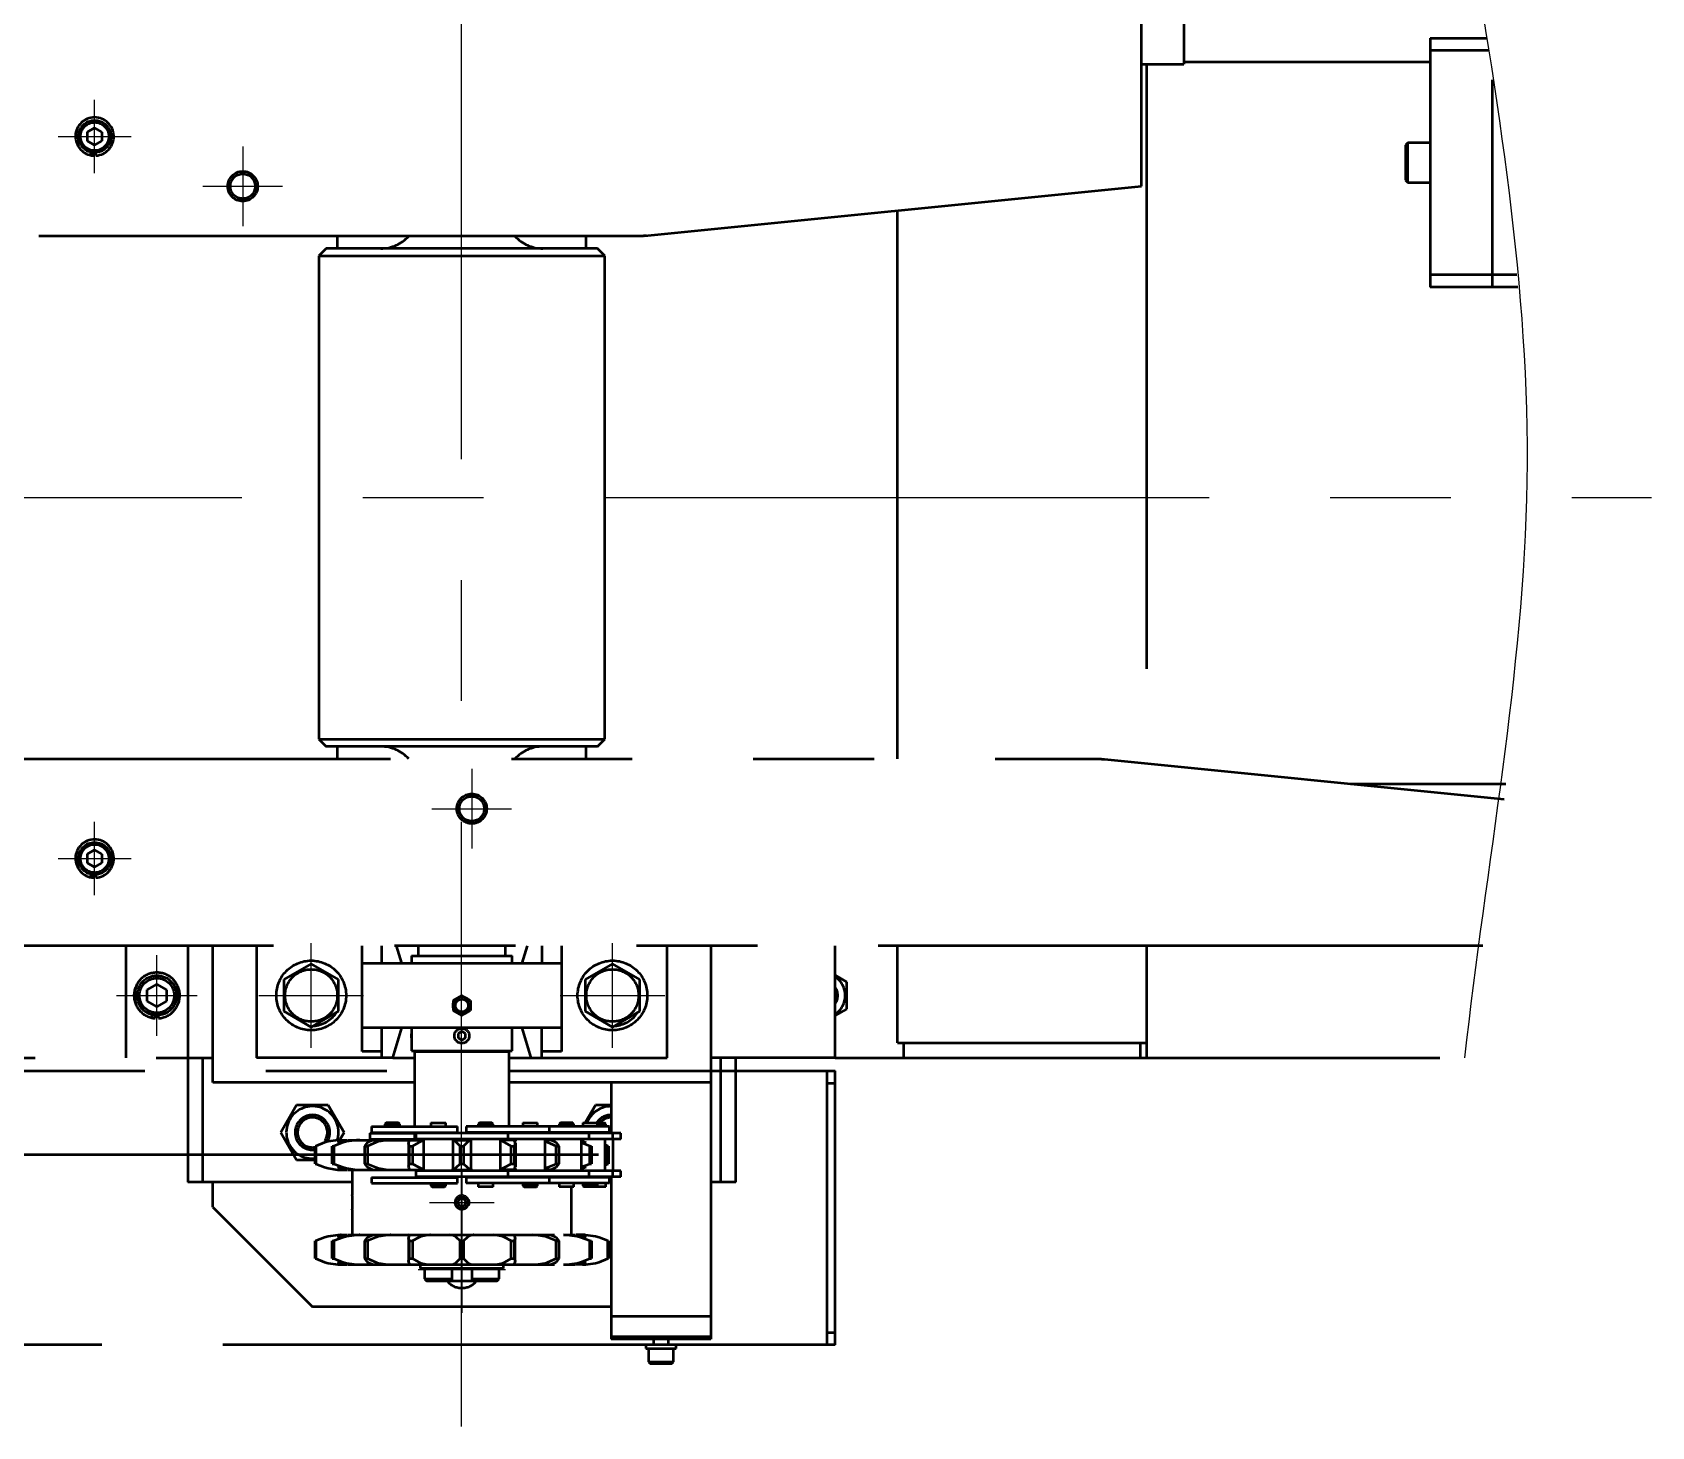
# Model space of a CAD drawing. Header units: millimetres. Extents: x -993 to 13147, y -7260 to 4342.
# Drawn here: x 5898 to 6548, y 2711 to 3271 of the extents above; entities that cross this region are included whole.
import ezdxf

# ---------------------------------------------------------------- set-up
doc = ezdxf.new("R2010")
doc.units = ezdxf.units.MM
doc.header["$LTSCALE"] = 7.649257
doc.linetypes.add('CENTER', pattern=[50.8, 31.75, -6.35, 6.35, -6.35])
doc.linetypes.add('PHANTOM', pattern=[63.5, 31.75, -6.35, 6.35, -6.35, 6.35, -6.35])
for name, color, linetype in [('NoLayerName_001', 7, 'Continuous'), ('NoLayerName_002', 7, 'Continuous'), ('NoLayerName_003', 7, 'Continuous')]:
    doc.layers.add(name, color=color, linetype=linetype)

# ---------------------------------------------------------------- blocks, each defined once
blk = doc.blocks.new('JZB_0737')
at = {"layer": 'NoLayerName_001', "color": 4, "linetype": 'CENTER', "lineweight": 25}
for p, q in [((2063.76, 0), (2063.76, 710)), ((1916.41, 503.46), (1916.41, 532.86)), ((1901.71, 518.16), (1931.11, 518.16)), ((1975.91, 514.16), (1975.91, 482.16)), ((1959.91, 498.16), (1991.91, 498.16)), ((2067.91, 264.16), (2067.91, 232.16)), ((2051.91, 248.16), (2083.91, 248.16)), ((1916.41, 213.46), (1916.41, 242.86)), ((1901.71, 228.16), (1931.11, 228.16)), ((1941.41, 156.96), (1941.41, 189.36)), ((2003.41, 152.16), (2003.41, 194.16)), ((2124.41, 152.16), (2124.41, 194.16)), ((1925.21, 173.16), (1957.61, 173.16)), ((1982.41, 173.16), (2024.41, 173.16)), ((2103.41, 173.16), (2145.41, 173.16)), ((2063.91, 80.66), (2063.91, 45.66)), ((2046.41, 63.16), (2081.41, 63.16))]:
    blk.add_line(p, q, dxfattribs=at)
at = {"layer": 'NoLayerName_001', "color": 3, "linetype": 'PHANTOM', "lineweight": 50}
for p, q in [((2336.91, 498.16), (2336.91, 573.16)), ((2353.91, 571.66), (2353.91, 547.16)), ((2452.91, 557.66), (2475.38, 557.66)), ((2452.91, 557.66), (2452.91, 457.66)), ((2336.91, 547.16), (2353.91, 547.16)), ((2338.91, 547.16), (2338.91, 266.36)), ((2353.91, 548.16), (2452.91, 548.16)), ((2476.15, 552.66), (2452.91, 552.66)), ((2477.91, 457.66), (2477.91, 540.87)), ((1916.41, 521.59), (1913.44, 519.88)), ((1919.38, 519.88), (1916.41, 521.59)), ((1913.44, 519.88), (1913.44, 516.45)), ((1913.44, 516.45), (1916.41, 514.73)), ((1916.41, 514.73), (1919.38, 516.45)), ((1919.38, 516.45), (1919.38, 519.88)), ((2443.91, 515.66), (2442.91, 514.66)), ((2442.91, 514.66), (2442.91, 500.66)), ((2443.91, 499.66), (2443.91, 515.66)), ((2452.91, 515.66), (2443.91, 515.66)), ((1914.92, 510.61), (1914.92, 511.83)), ((1915.89, 510.48), (1915.89, 511.68)), ((1916.92, 510.48), (1916.92, 511.68)), ((2137.22, 478.19), (2336.91, 498.16)), ((2442.91, 500.66), (2443.91, 499.66)), ((2443.91, 499.66), (2452.91, 499.66)), ((2238.91, 268.16), (2238.91, 488.36)), ((2136.91, 478.16), (820.91, 478.16)), ((2013.91, 473.16), (2013.91, 478.16)), ((2113.91, 473.16), (2113.91, 478.16)), ((2138.11, 478.28), (2136.91, 478.28)), ((2136.91, 478.16), (2136.91, 478.28)), ((2137.22, 478.19), (2137.22, 478.28)), ((2452.91, 462.66), (2487.62, 462.66)), ((2488.08, 457.66), (2452.91, 457.66)), ((820.91, 268.16), (2320.91, 268.16)), ((2013.91, 268.16), (2013.91, 273.16)), ((2113.91, 268.16), (2113.91, 273.16)), ((2320.91, 268.16), (2320.91, 268.04)), ((2320.91, 268.04), (2322.11, 268.04)), ((2322.11, 268.04), (2482.54, 252)), ((2420.91, 258.16), (2483.32, 258.16)), ((1916.41, 231.59), (1913.44, 229.88)), ((1913.44, 229.88), (1913.44, 226.45)), ((1919.38, 229.88), (1916.41, 231.59)), ((1919.38, 226.45), (1919.38, 229.88)), ((1913.44, 226.45), (1916.41, 224.73)), ((1914.92, 220.61), (1914.92, 221.83)), ((1915.89, 220.48), (1915.89, 221.68)), ((1916.41, 224.73), (1919.38, 226.45)), ((1916.92, 220.48), (1916.92, 221.68)), ((2474.05, 193.16), (625.91, 193.16)), ((1928.91, 193.16), (1928.91, 148.16)), ((1953.91, 193.16), (1953.91, 98.16)), ((1963.91, 138.16), (1963.91, 193.16)), ((2163.91, 193.16), (2163.91, 35.16)), ((2213.91, 148.16), (2213.91, 193.16)), ((2238.91, 154.16), (2238.91, 193.16)), ((2338.91, 193.16), (2338.91, 148.16)), ((2003.41, 185.86), (1992.41, 179.51)), ((2014.41, 179.51), (2003.41, 185.86)), ((2124.41, 185.86), (2113.41, 179.51)), ((2135.41, 179.51), (2124.41, 185.86)), ((1941.41, 177.74), (1937.44, 175.45)), ((1945.37, 175.45), (1941.41, 177.74)), ((1992.41, 179.51), (1992.41, 166.81)), ((2014.41, 166.81), (2014.41, 179.51)), ((2113.41, 179.51), (2113.41, 166.81)), ((2135.41, 166.81), (2135.41, 179.51)), ((2213.91, 181.25), (2218.41, 178.65)), ((2218.41, 178.65), (2218.41, 167.68)), ((1937.44, 175.45), (1937.44, 170.87)), ((1937.44, 170.87), (1941.41, 168.59)), ((1941.41, 168.59), (1945.37, 170.87)), ((1945.37, 170.87), (1945.37, 175.45)), ((1939.55, 164.15), (1939.55, 165.38)), ((1940.77, 163.98), (1940.77, 165.19)), ((1942.05, 163.98), (1942.05, 165.19)), ((1992.41, 166.81), (2003.41, 160.46)), ((2003.41, 160.46), (2014.41, 166.81)), ((2113.41, 166.81), (2124.41, 160.46)), ((2124.41, 160.46), (2135.41, 166.81)), ((2218.41, 167.68), (2213.91, 165.08)), ((2238.91, 154.16), (2338.91, 154.16)), ((2241.41, 148.16), (2241.41, 154.16)), ((2336.41, 154.16), (2336.41, 148.16)), ((1163.91, 148.16), (1963.91, 148.16)), ((1959.91, 98.16), (1959.91, 148.16)), ((2036.16, 148.16), (2044.91, 148.16)), ((2082.91, 148.16), (2091.66, 148.16)), ((2213.91, 148.16), (2163.91, 148.16)), ((2167.91, 98.16), (2167.91, 148.16)), ((2173.91, 98.16), (2173.91, 148.16)), ((2213.91, 148.16), (2466.85, 148.16)), ((2044.91, 138.16), (1963.91, 138.16)), ((2163.91, 138.16), (2082.91, 138.16)), ((2123.91, 138.16), (2123.91, 117.86)), ((1997.56, 129.16), (1991.2, 118.16)), ((2010.26, 129.16), (1997.56, 129.16)), ((2016.61, 118.16), (2010.26, 129.16)), ((2117.56, 129.16), (2113.57, 122.25)), ((2123.91, 129.16), (2117.56, 129.16)), ((1991.2, 118.16), (1997.56, 107.16)), ((2015.03, 115.43), (2016.61, 118.16)), ((1997.56, 107.16), (2004.97, 107.16)), ((2019.91, 98.16), (1953.91, 98.16)), ((1963.91, 88.16), (1963.91, 98.16)), ((2123.91, 98.16), (2123.26, 98.16)), ((2123.91, 100.36), (2123.91, 35.16)), ((2173.91, 98.16), (2163.91, 98.16)), ((2062.17, 90.06), (2063.04, 91.56)), ((2063.04, 91.56), (2064.77, 91.56)), ((2064.77, 91.56), (2065.64, 90.06)), ((1963.91, 88.16), (2003.91, 48.16)), ((2063.04, 88.56), (2062.17, 90.06)), ((2064.77, 88.56), (2063.04, 88.56)), ((2065.64, 90.06), (2064.77, 88.56)), ((2047.16, 65.06), (2047.16, 63.56)), ((2080.66, 63.56), (2080.66, 65.06)), ((2080.66, 63.56), (2047.16, 63.56)), ((2123.91, 48.16), (2003.91, 48.16)), ((2163.91, 44.16), (2123.91, 44.16)), ((2123.91, 36.16), (2163.91, 36.16)), ((2163.91, 35.16), (2123.91, 35.16)), ((2150.01, 32.86), (2137.81, 32.86)), ((2137.81, 32.86), (2137.81, 31.36)), ((2140.91, 35.16), (2140.91, 32.86)), ((2146.91, 32.86), (2146.91, 35.16)), ((2150.01, 31.36), (2150.01, 32.86)), ((2137.81, 31.36), (2150.01, 31.36)), ((2138.91, 31.36), (2138.91, 25.96)), ((2148.91, 25.96), (2148.91, 31.36)), ((2138.91, 25.96), (2148.91, 25.96)), ((2138.91, 25.96), (2139.51, 25.36)), ((2139.51, 25.36), (2148.31, 25.36)), ((2148.31, 25.36), (2148.91, 25.96))]:
    blk.add_line(p, q, dxfattribs=at)
at = {"layer": 'NoLayerName_001', "color": 4, "linetype": 'CENTER', "lineweight": 50}
blk.add_line((2118.76, 109.11), (1009.05, 109.11), dxfattribs=at)
at = {"layer": 'NoLayerName_001', "color": 3, "linetype": 'PHANTOM', "lineweight": 50}
for centre, radius in [((1916.41, 518.16), 6.5), ((1916.41, 518.16), 5.7), ((1975.91, 498.16), 6), ((2067.91, 248.16), 6), ((1916.41, 228.16), 6.5), ((1916.41, 228.16), 5.7), ((2003.41, 173.16), 14), ((2003.41, 173.16), 10.5), ((2124.41, 173.16), 14), ((2124.41, 173.16), 10.5), ((1941.41, 173.16), 8), ((1941.41, 173.16), 7), ((2063.91, 90.06), 2.46)]:
    blk.add_circle(centre, radius, dxfattribs=at)
for centre, radius, start, end in [((1916.41, 518.16), 7.7, 273.8146, 266.1854), ((1916.41, 228.16), 7.7, 273.8146, 266.1854), ((1941.41, 173.16), 9.2, 273.9911, 266.0089), ((2208.91, 173.16), 9, 303.74899, 56.25101), ((2208.91, 173.16), 6, 326.44269, 33.55731), ((2003.41, 173.16), 12.25, 274.19672, 324.46575), ((2124.41, 173.16), 12.25, 274.19672, 324.46575), ((2003.91, 118.16), 10.5, 341.8214, 275.80161), ((2123.91, 118.16), 10.5, 90, 158.78278), ((2063.91, 90.06), 3, 177.25303, 189.35648), ((2063.91, 90.06), 3, 338.68434, 19.30259), ((2063.91, 63.16), 7.5, 219.79182, 320.20818)]:
    blk.add_arc(centre, radius, start, end, dxfattribs=at)
at = {"layer": 'NoLayerName_001', "color": 3, "linetype": 'Continuous', "lineweight": 25, "start_tangent": (0.107333, 0.994223), "end_tangent": (0.107333, 0.994223)}
blk.add_spline([(2466.85, 148.16), (2491.85, 379.74), (2466.85, 611.31), (2441.85, 842.89), (2466.85, 1074.46)], degree=3, dxfattribs=at)
at = {"layer": 'NoLayerName_002', "color": 3, "linetype": 'PHANTOM', "lineweight": 50}
for p, q in [((2009.41, 473.16), (2006.41, 470.16)), ((2006.41, 470.16), (2006.41, 276.16)), ((2006.41, 470.16), (2121.41, 470.16)), ((2118.41, 473.16), (2009.41, 473.16)), ((2121.41, 470.16), (2118.41, 473.16)), ((2121.41, 276.16), (2121.41, 470.16)), ((2006.41, 276.16), (2121.41, 276.16)), ((2006.41, 276.16), (2009.41, 273.16)), ((2118.41, 273.16), (2121.41, 276.16)), ((2118.41, 273.16), (2009.41, 273.16)), ((2046.41, 193.16), (2046.41, 189.06)), ((2081.41, 189.06), (2081.41, 193.16)), ((2045.41, 150.96), (2044.91, 150.46)), ((2082.91, 150.46), (2044.91, 150.46)), ((2044.91, 150.46), (2044.91, 120.51)), ((2082.91, 150.46), (2082.41, 150.96)), ((2082.91, 120.51), (2082.91, 150.46)), ((139.41, 142.86), (2210.71, 142.86)), ((2210.71, 142.86), (2213.91, 142.86)), ((2210.71, 32.86), (2210.71, 142.86)), ((2210.71, 32.86), (2210.71, 142.86)), ((2213.91, 137.86), (2210.71, 137.86)), ((2213.91, 32.86), (2213.91, 142.86)), ((2044.91, 118.11), (2044.91, 115.56)), ((2082.91, 117.86), (2082.91, 118.11)), ((2044.91, 115.56), (2045.38, 115.56)), ((2044.91, 115.56), (2045.41, 115.06)), ((2082.41, 115.06), (2082.81, 115.46)), ((2048.91, 63.31), (2048.91, 59.36)), ((2059.91, 63.31), (2048.91, 63.31)), ((2048.91, 59.36), (2059.91, 59.36)), ((2048.91, 59.36), (2049.91, 58.36)), ((2049.61, 63.56), (2049.61, 63.31)), ((2059.91, 63.56), (2059.91, 58.36)), ((2067.91, 63.56), (2067.91, 58.36)), ((2078.91, 63.31), (2067.91, 63.31)), ((2067.91, 59.36), (2078.91, 59.36)), ((2077.91, 58.36), (2078.91, 59.36)), ((2078.21, 63.31), (2078.21, 63.56)), ((2078.91, 59.36), (2078.91, 63.31)), ((2077.91, 58.36), (2049.91, 58.36)), ((2210.71, 32.86), (139.41, 32.86)), ((2210.71, 37.86), (2213.91, 37.86)), ((2213.91, 32.86), (2210.71, 32.86))]:
    blk.add_line(p, q, dxfattribs=at)
for centre, start, end in [((2031.41, 488.16), 270, 318.18969), ((2096.41, 488.16), 221.81031, 270), ((2031.41, 258.16), 41.81031, 90), ((2096.41, 258.16), 90, 138.18969)]:
    blk.add_arc(centre, 15, start, end, dxfattribs=at)
at = {"layer": 'NoLayerName_003', "color": 3, "linetype": 'PHANTOM', "lineweight": 50}
for p, q in [((1981.41, 193.16), (1981.41, 148.16)), ((2023.91, 150.68), (2023.91, 193.16)), ((2031.81, 186.16), (2031.81, 193.16)), ((2039.78, 186.16), (2037.67, 193.16)), ((2043.71, 189.06), (2043.71, 186.16)), ((2043.71, 189.06), (2084.11, 189.06)), ((2084.11, 186.16), (2084.11, 189.06)), ((2090.14, 193.16), (2088.03, 186.16)), ((2096.01, 193.16), (2096.01, 186.16)), ((2103.91, 193.16), (2103.91, 150.68)), ((2146.41, 148.16), (2146.41, 193.16)), ((2023.91, 186.16), (2103.91, 186.16)), ((2060.41, 171.18), (2063.91, 173.2)), ((2060.41, 171.18), (2060.41, 167.14)), ((2067.41, 171.18), (2063.91, 173.2)), ((2067.41, 171.18), (2067.41, 167.14)), ((2063.91, 165.12), (2060.41, 167.14)), ((2063.91, 165.12), (2067.41, 167.14)), ((2103.91, 160.16), (2023.91, 160.16)), ((2031.81, 148.16), (2031.81, 160.16)), ((2036.16, 148.16), (2039.78, 160.16)), ((2043.71, 160.16), (2043.71, 150.96)), ((2063.91, 158.69), (2062.41, 157.83)), ((2062.41, 157.83), (2062.41, 156.1)), ((2065.41, 157.83), (2063.91, 158.69)), ((2065.41, 156.1), (2065.41, 157.83)), ((2084.11, 150.96), (2084.11, 160.16)), ((2088.03, 160.16), (2091.66, 148.16)), ((2096.01, 148.16), (2096.01, 160.16)), ((2031.81, 150.68), (2023.91, 150.68)), ((2043.71, 150.96), (2084.11, 150.96)), ((2062.41, 156.1), (2063.91, 155.23)), ((2063.91, 155.23), (2065.41, 156.1)), ((2103.91, 150.68), (2096.01, 150.68)), ((2036.16, 148.16), (1981.41, 148.16)), ((2091.66, 148.16), (2146.41, 148.16)), ((2026.93, 117.86), (2026.93, 115.46)), ((2026.93, 117.86), (2044.91, 117.86)), ((2027.63, 120.51), (2027.63, 118.11)), ((2027.63, 120.51), (2062.23, 120.51)), ((2027.63, 118.11), (2062.23, 118.11)), ((2033.53, 121.96), (2033.03, 121.46)), ((2033.03, 121.46), (2033.03, 120.51)), ((2033.03, 121.46), (2038.99, 121.46)), ((2033.03, 118.11), (2033.03, 117.86)), ((2038.49, 121.96), (2033.53, 121.96)), ((2038.99, 121.46), (2038.49, 121.96)), ((2038.99, 120.51), (2038.99, 121.46)), ((2038.99, 117.86), (2038.99, 118.11)), ((2045.38, 117.86), (2045.38, 115.46)), ((2127.81, 117.86), (2045.38, 117.86)), ((2051.47, 121.96), (2057.43, 121.96)), ((2051.47, 121.96), (2051.47, 120.51)), ((2051.47, 118.11), (2051.47, 117.86)), ((2057.43, 120.51), (2057.43, 121.96)), ((2057.43, 117.86), (2057.43, 118.11)), ((2062.23, 118.11), (2062.23, 120.51)), ((2065.71, 120.51), (2065.71, 118.11)), ((2123.26, 120.51), (2065.71, 120.51)), ((2123.26, 118.11), (2065.71, 118.11)), ((2071, 121.96), (2070.5, 121.46)), ((2070.5, 121.46), (2070.5, 120.51)), ((2070.5, 121.46), (2076.46, 121.46)), ((2070.5, 118.11), (2070.5, 117.86)), ((2075.96, 121.96), (2071, 121.96)), ((2076.46, 121.46), (2075.96, 121.96)), ((2076.46, 120.51), (2076.46, 121.46)), ((2076.46, 117.86), (2076.46, 118.11)), ((2082.56, 115.46), (2082.56, 117.86)), ((2088.4, 121.96), (2088.4, 120.51)), ((2088.4, 121.96), (2094.36, 121.96)), ((2088.4, 118.11), (2088.4, 117.86)), ((2094.36, 120.51), (2094.36, 121.96)), ((2094.36, 117.86), (2094.36, 118.11)), ((2099.15, 118.11), (2099.15, 120.51)), ((2103.48, 121.96), (2102.98, 121.46)), ((2102.98, 121.46), (2102.98, 120.51)), ((2102.98, 121.46), (2108.94, 121.46)), ((2102.98, 118.11), (2102.98, 117.86)), ((2108.44, 121.96), (2103.48, 121.96)), ((2108.94, 121.46), (2108.44, 121.96)), ((2108.94, 120.51), (2108.94, 121.46)), ((2108.94, 117.86), (2108.94, 118.11)), ((2112.49, 121.96), (2112.49, 120.51)), ((2112.49, 121.96), (2121.24, 121.96)), ((2112.49, 118.11), (2112.49, 117.86)), ((2115.03, 115.46), (2115.03, 117.86)), ((2118.45, 120.51), (2118.45, 121.96)), ((2121.74, 121.46), (2118.45, 121.46)), ((2118.45, 117.86), (2118.45, 118.11)), ((2121.74, 121.46), (2121.24, 121.96)), ((2121.74, 120.51), (2121.74, 121.46)), ((2121.74, 117.86), (2121.74, 118.11)), ((2123.26, 118.11), (2123.26, 120.51)), ((2124.51, 115.46), (2124.51, 117.86)), ((2127.81, 115.46), (2127.81, 117.86)), ((2004.97, 112.66), (2005.2, 112.66)), ((2004.97, 105.56), (2004.97, 112.66)), ((2008.78, 114.09), (2005.2, 112.66)), ((2005.2, 112.66), (2005.2, 105.56)), ((2010.21, 114.48), (2008.78, 114.09)), ((2014.16, 115.03), (2010.21, 114.48)), ((2011.85, 112.66), (2012.51, 112.66)), ((2011.85, 105.56), (2011.85, 112.66)), ((2016.19, 114.09), (2012.51, 112.66)), ((2012.51, 112.66), (2012.51, 105.56)), ((2014, 114.09), (2015.04, 114.48)), ((2014.6, 115.06), (2017.93, 115.06)), ((2015.04, 114.48), (2017.58, 115.03)), ((2017.56, 114.48), (2016.19, 114.09)), ((2021.54, 115.03), (2017.56, 114.48)), ((2018.2, 115.06), (2048.5, 115.06)), ((2025, 112.66), (2026.01, 114.09)), ((2025, 112.66), (2026.02, 112.66)), ((2025, 105.56), (2025, 112.66)), ((2026.01, 114.09), (2026.64, 114.48)), ((2029.35, 114.09), (2026.02, 112.66)), ((2026.02, 112.66), (2026.02, 105.56)), ((2026.64, 114.48), (2027.96, 115.03)), ((2026.93, 115.46), (2045.01, 115.46)), ((2027.96, 115.03), (2028.08, 115.06)), ((2030.5, 114.48), (2029.35, 114.09)), ((2030.05, 115.46), (2030.05, 115.06)), ((2034.02, 115.03), (2030.5, 114.48)), ((2041.96, 115.06), (2041.96, 115.46)), ((2042.68, 115.03), (2042.29, 115.06)), ((2042.51, 113.7), (2042.58, 114.09)), ((2042.85, 112.66), (2042.51, 113.7)), ((2042.51, 113.65), (2042.51, 104.57)), ((2042.58, 114.09), (2042.74, 114.48)), ((2042.74, 114.48), (2042.84, 114.82)), ((2042.85, 112.66), (2044.1, 112.66)), ((2042.85, 105.56), (2042.85, 112.66)), ((2046.68, 114.09), (2044.1, 112.66)), ((2044.1, 112.66), (2044.1, 105.56)), ((2127.81, 115.46), (2045.38, 115.46)), ((2047.47, 114.48), (2046.68, 114.09)), ((2048.39, 114.78), (2047.47, 114.48)), ((2048.5, 115.46), (2048.5, 102.76)), ((2061.39, 114.48), (2059.96, 115.03)), ((2060.41, 102.76), (2060.41, 115.46)), ((2060.41, 115.06), (2067.53, 115.06)), ((2061.72, 114.09), (2061.39, 114.48)), ((2063.24, 112.66), (2061.72, 114.09)), ((2063.24, 105.56), (2063.24, 112.66)), ((2063.24, 112.66), (2064.57, 112.66)), ((2066.09, 114.09), (2064.57, 112.66)), ((2064.57, 112.66), (2064.57, 105.56)), ((2066.42, 114.48), (2066.09, 114.09)), ((2067.86, 115.03), (2066.42, 114.48)), ((2067.53, 115.46), (2067.53, 102.76)), ((2079.44, 102.76), (2079.44, 115.46)), ((2085.52, 115.06), (2079.44, 115.06)), ((2080.35, 114.48), (2079.54, 114.75)), ((2081.13, 114.09), (2080.35, 114.48)), ((2083.71, 112.66), (2081.13, 114.09)), ((2083.71, 105.56), (2083.71, 112.66)), ((2083.71, 112.66), (2084.96, 112.66)), ((2085.3, 113.7), (2084.96, 112.66)), ((2084.96, 112.66), (2084.96, 105.56)), ((2084.97, 114.82), (2085.07, 114.48)), ((2085.07, 114.48), (2085.23, 114.09)), ((2085.23, 114.09), (2085.3, 113.7)), ((2085.3, 104.57), (2085.3, 113.65)), ((2085.42, 115.46), (2085.42, 114.58)), ((2085.42, 113.85), (2085.42, 104.38)), ((2098.46, 114.09), (2097.32, 114.48)), ((2097.33, 102.76), (2097.33, 115.46)), ((2100, 115.06), (2097.33, 115.06)), ((2101.79, 112.66), (2098.46, 114.09)), ((2099.73, 115.06), (2099.85, 115.03)), ((2099.85, 115.03), (2101.17, 114.48)), ((2100, 115.46), (2100, 115.04)), ((2101.17, 114.48), (2101.81, 114.09)), ((2101.79, 105.56), (2101.79, 112.66)), ((2101.79, 112.66), (2102.81, 112.66)), ((2101.81, 114.09), (2102.81, 112.66)), ((2102.81, 112.66), (2102.81, 105.56)), ((2115.3, 112.66), (2111.63, 114.09)), ((2111.84, 114.75), (2112.77, 114.48)), ((2111.91, 102.76), (2111.91, 115.46)), ((2112.77, 114.48), (2113.81, 114.09)), ((2115.3, 105.56), (2115.3, 112.66)), ((2115.3, 112.66), (2115.97, 112.66)), ((2115.97, 112.66), (2115.97, 105.56)), ((2121.42, 102.76), (2121.42, 115.46)), ((2122.61, 112.66), (2121.49, 113.18)), ((2122.61, 112.66), (2122.85, 112.66)), ((2122.61, 105.56), (2122.61, 112.66)), ((2122.85, 112.66), (2122.85, 105.56)), ((2124.71, 102.76), (2124.71, 115.46)), ((2004.97, 105.56), (2005.2, 105.56)), ((2005.2, 105.56), (2008.78, 104.14)), ((2008.78, 104.14), (2010.21, 103.75)), ((2011.85, 105.56), (2012.51, 105.56)), ((2012.51, 105.56), (2016.19, 104.14)), ((2015.04, 103.75), (2014, 104.14)), ((2016.19, 104.14), (2017.56, 103.75)), ((2026.01, 104.14), (2025, 105.56)), ((2025, 105.56), (2026.02, 105.56)), ((2026.64, 103.75), (2026.01, 104.14)), ((2026.02, 105.56), (2029.35, 104.14)), ((2029.35, 104.14), (2030.5, 103.75)), ((2042.51, 104.52), (2042.85, 105.56)), ((2042.58, 104.14), (2042.51, 104.52)), ((2042.74, 103.75), (2042.58, 104.14)), ((2042.85, 105.56), (2044.1, 105.56)), ((2044.1, 105.56), (2046.68, 104.14)), ((2046.68, 104.14), (2047.47, 103.75)), ((2061.39, 103.75), (2061.72, 104.14)), ((2061.72, 104.14), (2063.24, 105.56)), ((2063.24, 105.56), (2064.57, 105.56)), ((2064.57, 105.56), (2066.09, 104.14)), ((2066.09, 104.14), (2066.42, 103.75)), ((2080.35, 103.75), (2081.13, 104.14)), ((2081.13, 104.14), (2083.71, 105.56)), ((2083.71, 105.56), (2084.96, 105.56)), ((2084.96, 105.56), (2085.3, 104.52)), ((2085.23, 104.14), (2085.07, 103.75)), ((2085.3, 104.52), (2085.23, 104.14)), ((2097.32, 103.75), (2098.46, 104.14)), ((2098.46, 104.14), (2101.79, 105.56)), ((2101.81, 104.14), (2101.17, 103.75)), ((2101.79, 105.56), (2102.81, 105.56)), ((2102.81, 105.56), (2101.81, 104.14)), ((2111.63, 104.14), (2115.3, 105.56)), ((2113.81, 104.14), (2112.77, 103.75)), ((2115.3, 105.56), (2115.97, 105.56)), ((2121.49, 105.05), (2122.61, 105.56)), ((2122.61, 105.56), (2122.85, 105.56)), ((2010.21, 103.75), (2014.16, 103.19)), ((2014.16, 103.19), (2015.5, 103.16)), ((2014.56, 103.16), (2017.93, 103.16)), ((2017.58, 103.19), (2015.04, 103.75)), ((2017.56, 103.75), (2021.54, 103.19)), ((2018.2, 103.16), (2048.5, 103.16)), ((2019.91, 103.16), (2019.91, 93.03)), ((2021.54, 103.19), (2023, 103.16)), ((2027.96, 103.19), (2026.64, 103.75)), ((2027.63, 100.11), (2027.63, 97.71)), ((2027.63, 100.11), (2062.23, 100.11)), ((2027.63, 97.71), (2062.23, 97.71)), ((2028.08, 103.16), (2027.96, 103.19)), ((2030.5, 103.75), (2034.02, 103.19)), ((2034.02, 103.19), (2035.45, 103.16)), ((2042.84, 103.41), (2042.74, 103.75)), ((2045.38, 102.76), (2045.38, 100.36)), ((2127.81, 102.76), (2045.38, 102.76)), ((2127.81, 100.36), (2045.38, 100.36)), ((2047.47, 103.75), (2048.39, 103.44)), ((2051.47, 100.36), (2051.47, 100.11)), ((2051.47, 97.71), (2051.47, 96.76)), ((2057.43, 100.11), (2057.43, 100.36)), ((2057.43, 96.76), (2057.43, 97.71)), ((2059.96, 103.19), (2061.39, 103.75)), ((2060.41, 103.16), (2067.53, 103.16)), ((2062.23, 97.71), (2062.23, 100.11)), ((2065.71, 100.11), (2065.71, 97.71)), ((2123.26, 100.11), (2065.71, 100.11)), ((2123.26, 97.71), (2065.71, 97.71)), ((2066.42, 103.75), (2067.86, 103.19)), ((2070.5, 100.36), (2070.5, 100.11)), ((2070.5, 97.71), (2070.5, 96.26)), ((2076.46, 100.11), (2076.46, 100.36)), ((2076.46, 96.26), (2076.46, 97.71)), ((2085.52, 103.16), (2079.44, 103.16)), ((2079.54, 103.47), (2080.35, 103.75)), ((2082.56, 100.36), (2082.56, 102.76)), ((2085.07, 103.75), (2084.97, 103.41)), ((2085.42, 103.64), (2085.42, 102.76)), ((2088.4, 100.36), (2088.4, 100.11)), ((2088.4, 97.71), (2088.4, 96.76)), ((2094.36, 100.11), (2094.36, 100.36)), ((2094.36, 96.76), (2094.36, 97.71)), ((2100, 103.16), (2097.33, 103.16)), ((2099.15, 97.71), (2099.15, 100.11)), ((2099.85, 103.19), (2099.73, 103.16)), ((2101.17, 103.75), (2099.85, 103.19)), ((2100, 103.15), (2100, 102.76)), ((2102.98, 100.36), (2102.98, 100.11)), ((2102.98, 97.71), (2102.98, 96.26)), ((2108.94, 100.11), (2108.94, 100.36)), ((2108.94, 96.26), (2108.94, 97.71)), ((2112.77, 103.75), (2111.84, 103.47)), ((2112.49, 100.36), (2112.49, 100.11)), ((2112.49, 97.71), (2112.49, 96.76)), ((2115.03, 100.36), (2115.03, 102.76)), ((2118.45, 100.11), (2118.45, 100.36)), ((2118.45, 96.76), (2118.45, 97.71)), ((2121.74, 100.11), (2121.74, 100.36)), ((2121.74, 96.26), (2121.74, 97.71)), ((2123.26, 97.71), (2123.26, 100.11)), ((2124.51, 100.36), (2124.51, 102.76)), ((2127.81, 100.36), (2127.81, 102.76)), ((2051.47, 96.76), (2057.43, 96.76)), ((2051.47, 96.76), (2051.97, 96.26)), ((2051.97, 96.26), (2056.93, 96.26)), ((2056.93, 96.26), (2057.43, 96.76)), ((2076.46, 96.26), (2070.5, 96.26)), ((2088.4, 96.76), (2088.9, 96.26)), ((2094.36, 96.76), (2088.4, 96.76)), ((2088.9, 96.26), (2093.86, 96.26)), ((2093.86, 96.26), (2094.36, 96.76)), ((2108.94, 96.26), (2102.98, 96.26)), ((2107.91, 76.96), (2107.91, 96.26)), ((2118.45, 96.76), (2112.49, 96.76)), ((2112.49, 96.76), (2112.99, 96.26)), ((2121.74, 96.26), (2112.99, 96.26)), ((2117.95, 96.26), (2118.45, 96.76)), ((2019.91, 87.06), (2019.91, 76.96)), ((2004.97, 74.56), (2005.2, 74.56)), ((2004.97, 67.46), (2004.97, 74.56)), ((2008.78, 75.99), (2005.2, 74.56)), ((2005.2, 74.56), (2005.2, 67.46)), ((2010.21, 76.38), (2008.78, 75.99)), ((2014.16, 76.93), (2010.21, 76.38)), ((2011.85, 74.56), (2012.51, 74.56)), ((2011.85, 67.46), (2011.85, 74.56)), ((2016.19, 75.99), (2012.51, 74.56)), ((2012.51, 74.56), (2012.51, 67.46)), ((2014, 75.99), (2015.04, 76.38)), ((2014.56, 76.96), (2017.93, 76.96)), ((2015.04, 76.38), (2017.58, 76.93)), ((2017.56, 76.38), (2016.19, 75.99)), ((2021.54, 76.93), (2017.56, 76.38)), ((2018.2, 76.96), (2101.13, 76.96)), ((2025, 74.56), (2026.01, 75.99)), ((2025, 74.56), (2026.02, 74.56)), ((2025, 67.46), (2025, 74.56)), ((2026.01, 75.99), (2026.64, 76.38)), ((2029.35, 75.99), (2026.02, 74.56)), ((2026.02, 74.56), (2026.02, 67.46)), ((2026.64, 76.38), (2027.96, 76.93)), ((2027.96, 76.93), (2028.08, 76.96)), ((2030.5, 76.38), (2029.35, 75.99)), ((2034.02, 76.93), (2030.5, 76.38)), ((2042.68, 76.93), (2042.29, 76.96)), ((2042.51, 75.6), (2042.58, 75.99)), ((2042.85, 74.56), (2042.51, 75.6)), ((2042.51, 75.55), (2042.51, 66.47)), ((2042.58, 75.99), (2042.74, 76.38)), ((2042.74, 76.38), (2042.84, 76.72)), ((2042.85, 74.56), (2044.1, 74.56)), ((2042.85, 67.46), (2042.85, 74.56)), ((2046.68, 75.99), (2044.1, 74.56)), ((2044.1, 74.56), (2044.1, 67.46)), ((2047.47, 76.38), (2046.68, 75.99)), ((2050.11, 76.93), (2047.47, 76.38)), ((2059.96, 76.93), (2059.1, 76.96)), ((2061.39, 76.38), (2059.96, 76.93)), ((2061.72, 75.99), (2061.39, 76.38)), ((2063.24, 74.56), (2061.72, 75.99)), ((2063.24, 74.56), (2064.57, 74.56)), ((2063.24, 67.46), (2063.24, 74.56)), ((2066.09, 75.99), (2064.57, 74.56)), ((2064.57, 74.56), (2064.57, 67.46)), ((2066.42, 76.38), (2066.09, 75.99)), ((2067.86, 76.93), (2066.42, 76.38)), ((2077.71, 76.93), (2076.49, 76.96)), ((2080.35, 76.38), (2077.71, 76.93)), ((2081.13, 75.99), (2080.35, 76.38)), ((2083.71, 74.56), (2081.13, 75.99)), ((2083.71, 67.46), (2083.71, 74.56)), ((2083.71, 74.56), (2084.96, 74.56)), ((2085.3, 75.6), (2084.96, 74.56)), ((2084.96, 74.56), (2084.96, 67.46)), ((2084.97, 76.72), (2085.07, 76.38)), ((2085.07, 76.38), (2085.23, 75.99)), ((2085.23, 75.99), (2085.3, 75.6)), ((2085.3, 66.47), (2085.3, 75.55)), ((2093.79, 76.93), (2092.37, 76.96)), ((2097.32, 76.38), (2093.79, 76.93)), ((2098.46, 75.99), (2097.32, 76.38)), ((2101.79, 74.56), (2098.46, 75.99)), ((2099.73, 76.96), (2099.85, 76.93)), ((2099.85, 76.93), (2101.17, 76.38)), ((2101.17, 76.38), (2101.81, 75.99)), ((2101.79, 67.46), (2101.79, 74.56)), ((2101.79, 74.56), (2102.81, 74.56)), ((2101.81, 75.99), (2102.81, 74.56)), ((2102.81, 74.56), (2102.81, 67.46)), ((2106.28, 76.93), (2104.81, 76.96)), ((2104.81, 76.96), (2109.61, 76.96)), ((2110.26, 76.38), (2106.28, 76.93)), ((2113.26, 76.96), (2109.88, 76.96)), ((2110.23, 76.93), (2112.77, 76.38)), ((2111.63, 75.99), (2110.26, 76.38)), ((2115.3, 74.56), (2111.63, 75.99)), ((2113.65, 76.93), (2112.32, 76.96)), ((2112.77, 76.38), (2113.81, 75.99)), ((2117.61, 76.38), (2113.65, 76.93)), ((2115.3, 67.46), (2115.3, 74.56)), ((2115.3, 74.56), (2115.97, 74.56)), ((2115.97, 74.56), (2115.97, 67.46)), ((2119.03, 75.99), (2117.61, 76.38)), ((2122.61, 74.56), (2119.03, 75.99)), ((2122.61, 74.56), (2122.85, 74.56)), ((2122.61, 67.46), (2122.61, 74.56)), ((2122.85, 74.56), (2122.85, 67.46)), ((2004.97, 67.46), (2005.2, 67.46)), ((2005.2, 67.46), (2008.78, 66.04)), ((2008.78, 66.04), (2010.21, 65.65)), ((2010.21, 65.65), (2014.16, 65.09)), ((2011.85, 67.46), (2012.51, 67.46)), ((2012.51, 67.46), (2016.19, 66.04)), ((2015.04, 65.65), (2014, 66.04)), ((2014.16, 65.09), (2015.5, 65.06)), ((2014.56, 65.06), (2017.93, 65.06)), ((2017.58, 65.09), (2015.04, 65.65)), ((2016.19, 66.04), (2017.56, 65.65)), ((2017.56, 65.65), (2021.54, 65.09)), ((2018.2, 65.06), (2101.13, 65.06)), ((2021.54, 65.09), (2023, 65.06)), ((2026.01, 66.04), (2025, 67.46)), ((2025, 67.46), (2026.02, 67.46)), ((2026.64, 65.65), (2026.01, 66.04)), ((2026.02, 67.46), (2029.35, 66.04)), ((2027.96, 65.09), (2026.64, 65.65)), ((2028.08, 65.06), (2027.96, 65.09)), ((2029.35, 66.04), (2030.5, 65.65)), ((2030.5, 65.65), (2034.02, 65.09)), ((2034.02, 65.09), (2035.45, 65.06)), ((2042.51, 66.42), (2042.85, 67.46)), ((2042.58, 66.04), (2042.51, 66.42)), ((2042.74, 65.65), (2042.58, 66.04)), ((2042.84, 65.31), (2042.74, 65.65)), ((2042.85, 67.46), (2044.1, 67.46)), ((2044.1, 67.46), (2046.68, 66.04)), ((2046.68, 66.04), (2047.47, 65.65)), ((2047.47, 65.65), (2050.11, 65.09)), ((2050.11, 65.09), (2051.32, 65.06)), ((2059.96, 65.09), (2061.39, 65.65)), ((2061.39, 65.65), (2061.72, 66.04)), ((2061.72, 66.04), (2063.24, 67.46)), ((2063.24, 67.46), (2064.57, 67.46)), ((2064.57, 67.46), (2066.09, 66.04)), ((2066.09, 66.04), (2066.42, 65.65)), ((2066.42, 65.65), (2067.86, 65.09)), ((2067.86, 65.09), (2068.71, 65.06)), ((2077.71, 65.09), (2080.35, 65.65)), ((2080.35, 65.65), (2081.13, 66.04)), ((2081.13, 66.04), (2083.71, 67.46)), ((2083.71, 67.46), (2084.96, 67.46)), ((2084.96, 67.46), (2085.3, 66.42)), ((2085.07, 65.65), (2084.97, 65.31)), ((2085.23, 66.04), (2085.07, 65.65)), ((2085.13, 65.09), (2085.52, 65.06)), ((2085.3, 66.42), (2085.23, 66.04)), ((2093.79, 65.09), (2097.32, 65.65)), ((2097.32, 65.65), (2098.46, 66.04)), ((2098.46, 66.04), (2101.79, 67.46)), ((2099.85, 65.09), (2099.73, 65.06)), ((2101.17, 65.65), (2099.85, 65.09)), ((2101.81, 66.04), (2101.17, 65.65)), ((2101.79, 67.46), (2102.81, 67.46)), ((2102.81, 67.46), (2101.81, 66.04)), ((2104.81, 65.06), (2109.61, 65.06)), ((2106.28, 65.09), (2110.26, 65.65)), ((2113.26, 65.06), (2109.88, 65.06)), ((2112.77, 65.65), (2110.23, 65.09)), ((2110.26, 65.65), (2111.63, 66.04)), ((2111.63, 66.04), (2115.3, 67.46)), ((2113.81, 66.04), (2112.77, 65.65)), ((2113.65, 65.09), (2117.61, 65.65)), ((2115.3, 67.46), (2115.97, 67.46)), ((2117.61, 65.65), (2119.03, 66.04)), ((2119.03, 66.04), (2122.61, 67.46)), ((2122.61, 67.46), (2122.85, 67.46))]:
    blk.add_line(p, q, dxfattribs=at)
at = {"layer": 'NoLayerName_003', "color": 4, "linetype": 'CENTER', "lineweight": 25}
for p, q in [((2063.91, 103.06), (2063.91, 77.06)), ((2050.91, 90.06), (2076.91, 90.06))]:
    blk.add_line(p, q, dxfattribs=at)
at = {"layer": 'NoLayerName_003', "color": 3, "linetype": 'PHANTOM', "lineweight": 50}
for centre, radius in [((1975.91, 498.16), 5), ((2067.91, 248.16), 5), ((2063.91, 169.16), 3.5), ((2063.91, 169.16), 3.46), ((2063.91, 169.16), 2.56), ((2063.91, 156.96), 3), ((2063.91, 90.06), 2.46)]:
    blk.add_circle(centre, radius, dxfattribs=at)
for centre, radius, start, end in [((2003.91, 118.16), 7, 328.66424, 278.72118), ((2003.91, 118.16), 6, 325.47904, 280.18909), ((2123.91, 118.16), 7, 90, 147.12165), ((2123.91, 118.16), 6, 90, 140.70352)]:
    blk.add_arc(centre, radius, start, end, dxfattribs=at)
at = {"layer": 'NoLayerName_003', "color": 3, "linetype": 'PHANTOM', "lineweight": 25}
for start, end in [(19.30259, 177.25303), (189.35648, 338.68434)]:
    blk.add_arc((2063.91, 90.06), 3, start, end, dxfattribs=at)
at = {"layer": 'NoLayerName_003', "color": 3, "linetype": 'PHANTOM', "lineweight": 50}
for start_param, end_param in [(1.127925, 1.570796), (1.570796, 2.013668)]:
    blk.add_ellipse((2045.06, 156.96), major_axis=(0, 3), ratio=0.5, start_param=start_param, end_param=end_param, dxfattribs=at)
for points, start_tangent, end_tangent in [([(2015.5, 115.06), (2015.4, 115.06), (2014.16, 115.03)], (-0.999999, -0.001478), (-0.999677, -0.025413)), ([(2023, 115.06), (2022.9, 115.06), (2021.54, 115.03)], (-0.999999, -0.001282), (-0.999732, -0.023144)), ([(2035.45, 115.06), (2035.34, 115.06), (2034.02, 115.03)], (-0.999999, -0.001268), (-0.999715, -0.023892)), ([(2042.29, 103.16), (2042.33, 103.16), (2042.68, 103.19)], (0.999994, 0.003367), (0.995973, 0.089648)), ([(2019.91, 87.06), (2019.92, 87.23), (2019.95, 87.72), (2019.98, 88.47), (2020, 89.4), (2020.01, 90.41), (2019.99, 91.37), (2019.96, 92.19), (2019.93, 92.77), (2019.91, 93.05), (2019.91, 93.06)], (0.066129, 0.997811), (-0.067829, 0.997697)), ([(2015.5, 76.96), (2015.4, 76.96), (2014.16, 76.93)], (-0.999999, -0.001478), (-0.999677, -0.025413)), ([(2023, 76.96), (2022.9, 76.96), (2021.54, 76.93)], (-0.999999, -0.001282), (-0.999732, -0.023144)), ([(2035.45, 76.96), (2035.34, 76.96), (2034.02, 76.93)], (-0.999999, -0.001268), (-0.999715, -0.023892)), ([(2051.32, 76.96), (2051.22, 76.96), (2050.11, 76.93)], (-0.999999, -0.001423), (-0.999602, -0.028202)), ([(2068.71, 76.96), (2068.64, 76.96), (2067.86, 76.93)], (-0.999998, -0.00188), (-0.999186, -0.040336)), ([(2085.52, 76.96), (2085.48, 76.96), (2085.13, 76.93)], (-0.999994, -0.003366), (-0.995974, -0.089644)), ([(2042.29, 65.06), (2042.33, 65.06), (2042.68, 65.09)], (0.999994, 0.003367), (0.995973, 0.089648)), ([(2059.1, 65.06), (2059.17, 65.06), (2059.96, 65.09)], (0.999998, 0.00188), (0.999186, 0.040337)), ([(2076.49, 65.06), (2076.59, 65.06), (2077.71, 65.09)], (0.999999, 0.001423), (0.999602, 0.028202)), ([(2092.37, 65.06), (2092.48, 65.06), (2093.79, 65.09)], (0.999999, 0.001267), (0.999715, 0.023891)), ([(2104.81, 65.06), (2104.92, 65.06), (2106.28, 65.09)], (0.999999, 0.001282), (0.999732, 0.023144)), ([(2112.32, 65.06), (2112.41, 65.06), (2113.65, 65.09)], (0.999999, 0.001478), (0.999677, 0.025414))]:
    blk.add_spline(points, degree=3, dxfattribs=dict(at, start_tangent=start_tangent, end_tangent=end_tangent))

msp = doc.modelspace()

# ---------------------------------------------------------------- linework, layer by layer
at = {"layer": 'NoLayerName_001', "color": 4, "linetype": 'CENTER', "lineweight": 25}
msp.add_line((-90, 3084.3579), (6547.9144, 3084.3579), dxfattribs=at)

# ---------------------------------------------------------------- block references
at = {"layer": 'NoLayerName_001'}
msp.add_blockref('JZB_0737', (4006.0935, 2711.1955), dxfattribs=at)

doc.saveas('drawing.dxf')
